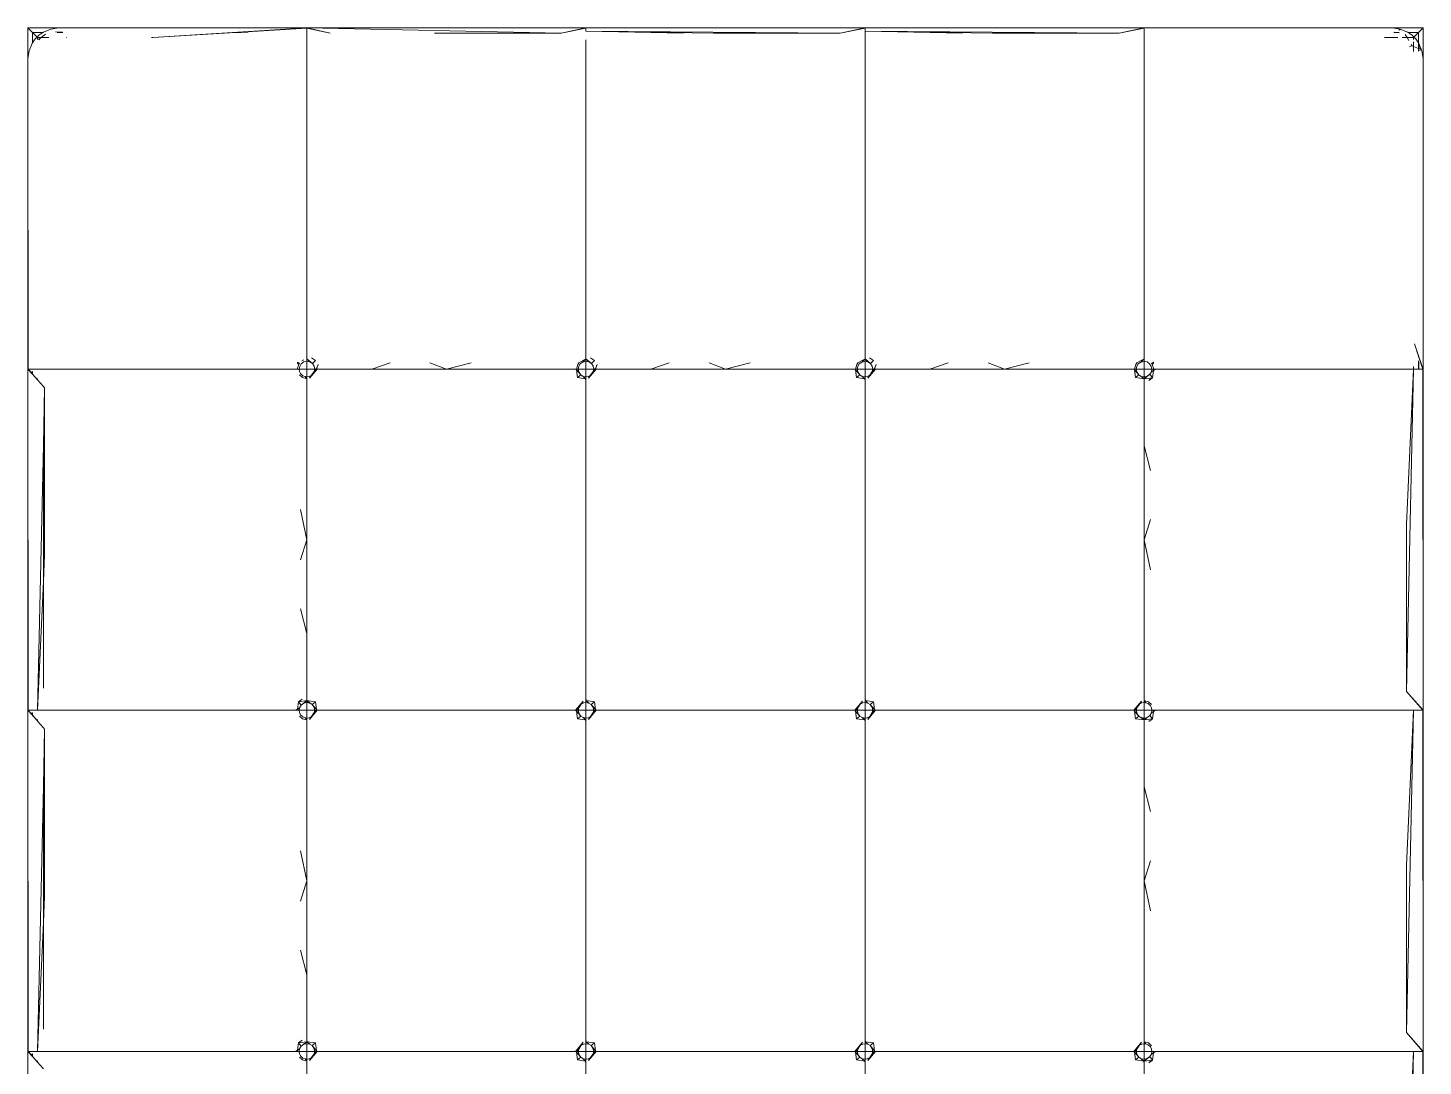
# Model space of a CAD drawing. Header units: metres. Extents: x 44.7 to 67.2, y 8.3 to 25.4.
# Drawn here: x 60.331 to 61.006, y 19.905 to 20.407 of the extents above; entities that cross this region are included whole.
import ezdxf

# ---------------------------------------------------------------- set-up
doc = ezdxf.new("R2010")
doc.units = ezdxf.units.M
doc.layers.add('0A_MOBILIARIO', color=6, linetype='Continuous', lineweight=5)

msp = doc.modelspace()

# ---------------------------------------------------------------- linework, layer by layer
at = {"layer": '0A_MOBILIARIO'}
for p, q in [((60.33118, 20.40743), (60.34618, 20.40743)), ((60.33118, 20.39243), (60.33118, 20.40743)), ((60.33338, 20.40523), (60.33118, 20.40743)), ((60.33854, 20.40533), (60.33839, 20.40523)), ((60.33854, 20.40533), (60.3386, 20.40536)), ((60.33868, 20.40542), (60.3386, 20.40536)), ((60.33878, 20.40544), (60.33868, 20.40542)), ((60.34222, 20.4069), (60.33878, 20.40544)), ((60.34618, 20.40743), (60.34222, 20.4069)), ((60.34618, 20.40542), (60.3446, 20.40561)), ((60.34618, 20.40743), (60.46618, 20.40743)), ((60.34618, 20.40542), (60.34785, 20.40542)), ((60.3917, 20.4028), (60.46618, 20.40743)), ((60.43475, 20.40542), (60.43167, 20.40523)), ((60.46618, 20.40733), (60.43475, 20.40542)), ((60.43475, 20.40542), (60.43771, 20.40542)), ((60.60118, 20.40743), (60.46618, 20.40743)), ((60.47749, 20.40482), (60.46618, 20.40743)), ((60.58917, 20.40482), (60.46618, 20.40743)), ((60.46618, 20.40733), (60.47749, 20.40482)), ((60.46618, 20.40733), (60.46618, 20.24746)), ((60.58917, 20.40482), (60.60118, 20.40743)), ((60.58917, 20.40482), (60.60118, 20.40733)), ((60.60118, 20.40733), (60.60118, 20.40743)), ((60.73618, 20.40743), (60.60118, 20.40743)), ((60.60118, 20.40733), (60.73618, 20.40743)), ((60.60118, 20.40591), (60.60118, 20.40704)), ((60.60118, 20.40591), (60.66286, 20.40483)), ((60.72417, 20.40482), (60.60118, 20.40591)), ((60.64835, 20.40482), (60.60118, 20.40591)), ((60.73618, 20.40743), (60.72417, 20.40482)), ((60.73618, 20.40733), (60.72417, 20.40482)), ((60.87118, 20.40743), (60.73618, 20.40743)), ((60.73618, 20.40733), (60.73618, 20.40743)), ((60.87118, 20.40743), (60.73618, 20.40733)), ((60.73618, 20.40591), (60.73618, 20.40704)), ((60.73618, 20.40591), (60.79786, 20.40483)), ((60.73618, 20.40591), (60.85918, 20.40482)), ((60.78335, 20.40482), (60.73618, 20.40591)), ((60.73618, 20.40591), (60.73618, 20.24746)), ((60.85918, 20.40482), (60.87118, 20.40743)), ((60.85918, 20.40482), (60.87118, 20.40733)), ((60.87118, 20.40733), (60.87118, 20.40743)), ((60.87118, 20.40733), (60.97485, 20.40743)), ((60.97485, 20.40743), (60.87118, 20.40743)), ((60.87118, 20.24746), (60.87118, 20.40704)), ((60.97485, 20.40743), (60.99118, 20.40743)), ((60.99118, 20.40743), (60.99216, 20.40737)), ((60.99118, 20.40743), (61.00618, 20.40743)), ((60.99213, 20.4073), (60.99118, 20.40743)), ((60.99216, 20.40737), (60.99213, 20.4073)), ((60.99257, 20.40724), (60.99213, 20.4073)), ((60.99257, 20.40724), (60.99216, 20.40737)), ((60.99273, 20.40523), (60.99219, 20.4053)), ((60.99515, 20.4069), (60.99257, 20.40724)), ((60.995, 20.40641), (60.99449, 20.40654)), ((60.99503, 20.40651), (60.99464, 20.40663)), ((60.99515, 20.4069), (60.99866, 20.40541)), ((60.99868, 20.40542), (60.99866, 20.40541)), ((60.99868, 20.40542), (60.99877, 20.40536)), ((60.99883, 20.40533), (60.99877, 20.40536)), ((60.99897, 20.40523), (60.99883, 20.40533)), ((61.00399, 20.40523), (61.00618, 20.40743)), ((61.00618, 20.40743), (61.00618, 20.39243)), ((60.33172, 20.3964), (60.33318, 20.39984)), ((60.33319, 20.39993), (60.33318, 20.39984)), ((60.33325, 20.40002), (60.33319, 20.39993)), ((60.33328, 20.40008), (60.33325, 20.40002)), ((60.33338, 20.40022), (60.33328, 20.40008)), ((60.33338, 20.40022), (60.33338, 20.40523)), ((60.33562, 20.403), (60.33338, 20.40523)), ((60.33338, 20.40523), (60.33839, 20.40523)), ((60.33473, 20.40211), (60.33338, 20.40022)), ((60.33562, 20.403), (60.33473, 20.40211)), ((60.3365, 20.40388), (60.33562, 20.403)), ((60.33581, 20.4028), (60.33562, 20.403)), ((60.33581, 20.4028), (60.33581, 20.40189)), ((60.33756, 20.4028), (60.33581, 20.4028)), ((60.33655, 20.40206), (60.33635, 20.40179)), ((60.33839, 20.40523), (60.3365, 20.40388)), ((60.33655, 20.40206), (60.33756, 20.4028)), ((60.33655, 20.40206), (60.33695, 20.40166)), ((60.33756, 20.4028), (60.33965, 20.40433)), ((60.34134, 20.4028), (60.33756, 20.4028)), ((60.33839, 20.40523), (60.33865, 20.40523)), ((60.3453, 20.40523), (60.34801, 20.40523)), ((60.35003, 20.4028), (60.34981, 20.4028)), ((60.39105, 20.40276), (60.39166, 20.4028)), ((60.3917, 20.4028), (60.39166, 20.4028)), ((60.43167, 20.40523), (60.3917, 20.4028)), ((60.43167, 20.40523), (60.43442, 20.40523)), ((60.58917, 20.40482), (60.52785, 20.40483)), ((60.60118, 20.40159), (60.60118, 20.24746)), ((60.72417, 20.40482), (60.66286, 20.40483)), ((60.85918, 20.40482), (60.79786, 20.40483)), ((60.99392, 20.4028), (60.98756, 20.4028)), ((60.99207, 20.40523), (60.99273, 20.40523)), ((60.99458, 20.40501), (60.99273, 20.40523)), ((60.99273, 20.40523), (60.99465, 20.40523)), ((60.99841, 20.4028), (60.99603, 20.4028)), ((60.99841, 20.4028), (60.99758, 20.40421)), ((60.99922, 20.40142), (60.99841, 20.4028)), ((61.00155, 20.4028), (60.99841, 20.4028)), ((60.99872, 20.40523), (60.99897, 20.40523)), ((61.00087, 20.40388), (60.99897, 20.40523)), ((60.99897, 20.40523), (61.00399, 20.40523)), ((61.00082, 20.39871), (60.99967, 20.3984)), ((61.00082, 20.39871), (61.00044, 20.39936)), ((61.00082, 20.39871), (61.00155, 20.39844)), ((61.00175, 20.403), (61.00087, 20.40388)), ((61.00175, 20.403), (61.00155, 20.4028)), ((61.00155, 20.40189), (61.00155, 20.4028)), ((61.00155, 20.39844), (61.00155, 20.40076)), ((61.00399, 20.40523), (61.00175, 20.403)), ((61.00264, 20.40211), (61.00175, 20.403)), ((61.00399, 20.40022), (61.00264, 20.40211)), ((61.00399, 20.40523), (61.00399, 20.40022)), ((61.00409, 20.40008), (61.00399, 20.40022)), ((61.00399, 20.40022), (61.00399, 20.39755)), ((61.00409, 20.40008), (61.00411, 20.40002)), ((61.00411, 20.40002), (61.00417, 20.39993)), ((61.00417, 20.39993), (61.0042, 20.39983)), ((61.0042, 20.39983), (61.00565, 20.3964)), ((61.0047, 20.39729), (61.0042, 20.39983)), ((60.33172, 20.3964), (60.33118, 20.39243)), ((60.33118, 20.38853), (60.33118, 20.39243)), ((61.00155, 20.396), (61.00155, 20.39844)), ((61.00155, 20.39844), (61.00399, 20.39755)), ((61.00399, 20.39755), (61.00399, 20.39623)), ((61.00399, 20.39755), (61.0047, 20.39729)), ((61.00459, 20.39629), (61.0047, 20.39729)), ((61.00618, 20.39243), (61.00565, 20.3964)), ((61.00618, 20.24243), (61.00618, 20.39243)), ((60.33118, 20.37718), (60.33118, 20.38853)), ((60.33118, 20.38853), (60.33122, 20.38853)), ((60.33118, 20.37718), (60.33131, 20.37718)), ((60.33126, 20.24243), (60.33118, 20.37718)), ((60.33118, 20.37718), (60.33118, 20.24243)), ((61.00399, 20.24874), (61.00203, 20.25458)), ((61.00399, 20.24885), (61.00203, 20.25458)), ((60.4614, 20.24243), (60.46225, 20.24465)), ((60.46158, 20.24527), (60.46167, 20.2455)), ((60.46225, 20.24465), (60.46158, 20.24527)), ((60.46158, 20.24527), (60.46257, 20.24527)), ((60.46167, 20.2455), (60.46167, 20.24574)), ((60.46167, 20.24574), (60.46257, 20.24527)), ((60.46167, 20.2455), (60.46257, 20.24527)), ((60.46225, 20.24465), (60.46257, 20.24527)), ((60.46267, 20.24375), (60.46243, 20.24243)), ((60.46347, 20.24502), (60.46267, 20.24375)), ((60.46471, 20.24588), (60.46347, 20.24502)), ((60.46476, 20.24686), (60.46378, 20.24641)), ((60.46618, 20.24618), (60.46471, 20.24588)), ((60.46618, 20.24746), (60.46761, 20.24589)), ((60.46618, 20.24746), (60.46883, 20.24508)), ((60.46618, 20.24618), (60.46618, 20.24746)), ((60.46618, 20.24618), (60.46618, 20.24243)), ((60.46618, 20.24618), (60.46761, 20.24589)), ((60.46761, 20.24589), (60.46883, 20.24508)), ((60.47031, 20.24659), (60.46842, 20.24788)), ((60.46883, 20.24508), (60.47031, 20.24659)), ((60.46883, 20.24508), (60.46964, 20.24387)), ((60.46964, 20.24387), (60.46993, 20.24243)), ((60.47159, 20.24468), (60.47078, 20.24279)), ((60.47159, 20.24468), (60.4708, 20.24243)), ((60.49761, 20.24243), (60.50637, 20.24539)), ((60.52571, 20.24543), (60.53368, 20.24243)), ((60.54557, 20.24542), (60.53368, 20.24243)), ((60.59656, 20.24243), (60.59717, 20.24463)), ((60.59717, 20.24463), (60.59775, 20.24546)), ((60.59743, 20.24243), (60.59768, 20.24377)), ((60.59768, 20.24377), (60.59839, 20.24493)), ((60.59775, 20.24546), (60.60118, 20.24746)), ((60.59839, 20.24493), (60.59957, 20.24582)), ((60.59957, 20.24582), (60.60118, 20.24746)), ((60.59957, 20.24582), (60.60118, 20.24618)), ((60.60262, 20.24589), (60.60118, 20.24746)), ((60.60383, 20.24508), (60.60118, 20.24746)), ((60.60118, 20.24618), (60.60118, 20.24746)), ((60.60118, 20.24243), (60.60118, 20.24618)), ((60.60262, 20.24589), (60.60118, 20.24618)), ((60.60383, 20.24508), (60.60262, 20.24589)), ((60.60342, 20.24788), (60.60531, 20.24659)), ((60.60531, 20.24659), (60.60383, 20.24508)), ((60.60464, 20.24387), (60.60383, 20.24508)), ((60.60493, 20.24243), (60.60464, 20.24387)), ((60.60578, 20.24279), (60.60659, 20.24468)), ((60.60659, 20.24468), (60.6058, 20.24243)), ((60.63261, 20.24243), (60.64137, 20.24539)), ((60.66071, 20.24543), (60.66868, 20.24243)), ((60.68057, 20.24542), (60.66868, 20.24243)), ((60.73156, 20.24243), (60.73217, 20.24463)), ((60.73275, 20.24546), (60.73217, 20.24463)), ((60.73268, 20.24377), (60.73243, 20.24243)), ((60.73339, 20.24493), (60.73268, 20.24377)), ((60.73275, 20.24546), (60.73618, 20.24746)), ((60.73457, 20.24582), (60.73339, 20.24493)), ((60.73618, 20.24746), (60.73457, 20.24582)), ((60.73618, 20.24618), (60.73457, 20.24582)), ((60.73618, 20.24746), (60.73762, 20.24589)), ((60.73884, 20.24508), (60.73618, 20.24746)), ((60.73618, 20.24618), (60.73618, 20.24746)), ((60.73618, 20.24243), (60.73618, 20.24618)), ((60.73618, 20.24618), (60.73762, 20.24589)), ((60.73884, 20.24508), (60.73762, 20.24589)), ((60.73843, 20.24788), (60.74032, 20.24659)), ((60.74032, 20.24659), (60.73884, 20.24508)), ((60.73965, 20.24387), (60.73884, 20.24508)), ((60.73993, 20.24243), (60.73965, 20.24387)), ((60.74078, 20.24279), (60.7416, 20.24468)), ((60.7416, 20.24468), (60.7408, 20.24243)), ((60.76761, 20.24243), (60.77637, 20.24539)), ((60.79572, 20.24543), (60.80368, 20.24243)), ((60.81557, 20.24542), (60.80368, 20.24243)), ((60.86657, 20.24243), (60.86718, 20.24463)), ((60.86775, 20.24546), (60.86718, 20.24463)), ((60.86768, 20.24377), (60.86743, 20.24243)), ((60.86768, 20.24377), (60.86839, 20.24493)), ((60.86775, 20.24546), (60.87118, 20.24746)), ((60.86957, 20.24582), (60.86839, 20.24493)), ((60.87118, 20.24746), (60.86957, 20.24582)), ((60.87118, 20.24618), (60.86957, 20.24582)), ((60.87118, 20.24618), (60.87118, 20.24746)), ((60.87118, 20.24243), (60.87118, 20.24618)), ((60.87118, 20.24618), (60.87266, 20.24588)), ((60.87266, 20.24588), (60.87389, 20.24502)), ((60.87389, 20.24502), (60.87469, 20.24375)), ((60.87469, 20.24375), (60.87493, 20.24243)), ((60.8748, 20.24527), (60.8757, 20.24574)), ((60.8757, 20.2455), (60.8748, 20.24527)), ((60.8748, 20.24527), (60.87512, 20.24465)), ((60.87512, 20.24465), (60.8757, 20.2455)), ((60.87512, 20.24465), (60.87578, 20.24527)), ((60.87512, 20.24465), (60.87597, 20.24243)), ((60.8757, 20.2455), (60.8757, 20.24574)), ((60.87578, 20.24527), (60.8757, 20.2455)), ((61.00155, 20.24243), (61.00155, 20.24366)), ((61.00399, 20.24885), (61.00399, 20.24874)), ((61.00417, 20.24831), (61.00399, 20.24885)), ((61.00399, 20.24874), (61.00399, 20.24839)), ((61.00417, 20.24818), (61.00399, 20.24874)), ((61.00399, 20.24647), (61.00399, 20.24243)), ((61.00618, 20.24243), (61.00417, 20.24831)), ((61.00417, 20.24831), (61.00417, 20.24818)), ((61.00417, 20.24818), (61.00417, 20.2478)), ((61.00611, 20.24243), (61.00417, 20.24818)), ((61.00417, 20.2457), (61.00417, 20.24243)), ((60.33118, 20.07742), (60.33118, 20.24243)), ((60.33126, 20.07742), (60.33118, 20.24243)), ((60.33319, 20.24017), (60.33118, 20.24243)), ((60.33118, 20.24243), (60.33126, 20.24243)), ((60.33126, 20.24243), (60.33319, 20.24024)), ((60.33126, 20.24243), (60.4603, 20.24243)), ((60.33319, 20.24138), (60.33319, 20.24024)), ((60.33319, 20.24024), (60.33319, 20.24017)), ((60.33319, 20.24024), (60.33338, 20.24003)), ((60.33338, 20.23996), (60.33319, 20.24017)), ((60.33338, 20.24003), (60.33338, 20.24114)), ((60.33338, 20.23996), (60.33338, 20.24003)), ((60.33338, 20.24003), (60.33581, 20.23727)), ((60.33581, 20.23727), (60.33338, 20.23996)), ((60.33581, 20.23792), (60.33581, 20.23727)), ((60.33581, 20.23727), (60.33581, 20.23723)), ((60.33581, 20.23723), (60.33868, 20.234)), ((60.4603, 20.24243), (60.46118, 20.24242)), ((60.46118, 20.24242), (60.4614, 20.24243)), ((60.4614, 20.24243), (60.4619, 20.24242)), ((60.4619, 20.24242), (60.46243, 20.24243)), ((60.46618, 20.24243), (60.46243, 20.24243)), ((60.46243, 20.24243), (60.46261, 20.24129)), ((60.46255, 20.23964), (60.46406, 20.23834)), ((60.46261, 20.24129), (60.46314, 20.24024)), ((60.46314, 20.24024), (60.46426, 20.23921)), ((60.46616, 20.23777), (60.46406, 20.23834)), ((60.46426, 20.23921), (60.46533, 20.23877)), ((60.46533, 20.23877), (60.46618, 20.23867)), ((60.46616, 20.23777), (60.46533, 20.23877)), ((60.46533, 20.23877), (60.46618, 20.23811)), ((60.46616, 20.23777), (60.46618, 20.23811)), ((60.46618, 20.2374), (60.46616, 20.23777)), ((60.46618, 20.2374), (60.46616, 20.23777)), ((60.46618, 20.23867), (60.46618, 20.24243)), ((60.46618, 20.24243), (60.46993, 20.24243)), ((60.46723, 20.23883), (60.46618, 20.23867)), ((60.46618, 20.23867), (60.46618, 20.23811)), ((60.46618, 20.23811), (60.46618, 20.2374)), ((60.46618, 20.2374), (60.46618, 20.15993)), ((60.46845, 20.23944), (60.46723, 20.23883)), ((60.47118, 20.24243), (60.46748, 20.23802)), ((60.46748, 20.23802), (60.46962, 20.24093)), ((60.46845, 20.23944), (60.46748, 20.23802)), ((60.4697, 20.2413), (60.46845, 20.23944)), ((60.46962, 20.24093), (60.46845, 20.23944)), ((60.47046, 20.24243), (60.46962, 20.24093)), ((60.4697, 20.2413), (60.46962, 20.24093)), ((60.46993, 20.24243), (60.4697, 20.2413)), ((60.47046, 20.24243), (60.4697, 20.2413)), ((60.47078, 20.24279), (60.46993, 20.24243)), ((60.47046, 20.24243), (60.46993, 20.24243)), ((60.47046, 20.24243), (60.4708, 20.24243)), ((60.4708, 20.24243), (60.47078, 20.24279)), ((60.4708, 20.24243), (60.47118, 20.24243)), ((60.47118, 20.24243), (60.49761, 20.24243)), ((60.53368, 20.24243), (60.49761, 20.24243)), ((60.59618, 20.24243), (60.53368, 20.24243)), ((60.59659, 20.24207), (60.59618, 20.24243)), ((60.59618, 20.24243), (60.59656, 20.24243)), ((60.59656, 20.24243), (60.59691, 20.24243)), ((60.59691, 20.24243), (60.59659, 20.24207)), ((60.59659, 20.24207), (60.59781, 20.24078)), ((60.59871, 20.23961), (60.59659, 20.24207)), ((60.59712, 20.23833), (60.59659, 20.24207)), ((60.59743, 20.24243), (60.59691, 20.24243)), ((60.59712, 20.23833), (60.59871, 20.23961)), ((60.60103, 20.23778), (60.59712, 20.23833)), ((60.59781, 20.24078), (60.59743, 20.24243)), ((60.59743, 20.24243), (60.60118, 20.24243)), ((60.59871, 20.23961), (60.59781, 20.24078)), ((60.59871, 20.23961), (60.59986, 20.23892)), ((60.59986, 20.23892), (60.60118, 20.23868)), ((60.59986, 20.23892), (60.60103, 20.23778)), ((60.60118, 20.23812), (60.60103, 20.23778)), ((60.60118, 20.23658), (60.60103, 20.23778)), ((60.60118, 20.2374), (60.60103, 20.23778)), ((60.60118, 20.24243), (60.60118, 20.23868)), ((60.60118, 20.24243), (60.60493, 20.24243)), ((60.60118, 20.23868), (60.60223, 20.23883)), ((60.60118, 20.23868), (60.60118, 20.23812)), ((60.60118, 20.23658), (60.60118, 20.23812)), ((60.60118, 20.23658), (60.60118, 20.08328)), ((60.60223, 20.23883), (60.60344, 20.23944)), ((60.60618, 20.24243), (60.60248, 20.23802)), ((60.60248, 20.23802), (60.60344, 20.23944)), ((60.60344, 20.23944), (60.6047, 20.2413)), ((60.6047, 20.2413), (60.60493, 20.24243)), ((60.6047, 20.2413), (60.60546, 20.24243)), ((60.60578, 20.24279), (60.60493, 20.24243)), ((60.60493, 20.24243), (60.60546, 20.24243)), ((60.6058, 20.24243), (60.60546, 20.24243)), ((60.6058, 20.24243), (60.60578, 20.24279)), ((60.60618, 20.24243), (60.6058, 20.24243)), ((60.60618, 20.24243), (60.63261, 20.24243)), ((60.63261, 20.24243), (60.66868, 20.24243)), ((60.73118, 20.24243), (60.66868, 20.24243)), ((60.73159, 20.24207), (60.73118, 20.24243)), ((60.73156, 20.24243), (60.73118, 20.24243)), ((60.73191, 20.24243), (60.73156, 20.24243)), ((60.73191, 20.24243), (60.73159, 20.24207)), ((60.73159, 20.24207), (60.73282, 20.24078)), ((60.73159, 20.24207), (60.73371, 20.23961)), ((60.73212, 20.23833), (60.73159, 20.24207)), ((60.73191, 20.24243), (60.73243, 20.24243)), ((60.73212, 20.23833), (60.73371, 20.23961)), ((60.73603, 20.23778), (60.73212, 20.23833)), ((60.73243, 20.24243), (60.73618, 20.24243)), ((60.73243, 20.24243), (60.73282, 20.24078)), ((60.73282, 20.24078), (60.73371, 20.23961)), ((60.73371, 20.23961), (60.73486, 20.23892)), ((60.73486, 20.23892), (60.73618, 20.23868)), ((60.73486, 20.23892), (60.73603, 20.23778)), ((60.73618, 20.23812), (60.73603, 20.23778)), ((60.73618, 20.23658), (60.73603, 20.23778)), ((60.73618, 20.2374), (60.73603, 20.23778)), ((60.73993, 20.24243), (60.73618, 20.24243)), ((60.73618, 20.23868), (60.73618, 20.24243)), ((60.73618, 20.23868), (60.73723, 20.23883)), ((60.73618, 20.23812), (60.73618, 20.23868)), ((60.73618, 20.23812), (60.73618, 20.23658)), ((60.73618, 20.08328), (60.73618, 20.23658)), ((60.73723, 20.23883), (60.73845, 20.23944)), ((60.74118, 20.24243), (60.73748, 20.23802)), ((60.73962, 20.24093), (60.73748, 20.23802)), ((60.73748, 20.23802), (60.73845, 20.23944)), ((60.73845, 20.23944), (60.7397, 20.2413)), ((60.73845, 20.23944), (60.73962, 20.24093)), ((60.73962, 20.24093), (60.74046, 20.24243)), ((60.73962, 20.24093), (60.7397, 20.2413)), ((60.7397, 20.2413), (60.73993, 20.24243)), ((60.7397, 20.2413), (60.74046, 20.24243)), ((60.74078, 20.24279), (60.73993, 20.24243)), ((60.73993, 20.24243), (60.74046, 20.24243)), ((60.7408, 20.24243), (60.74046, 20.24243)), ((60.7408, 20.24243), (60.74078, 20.24279)), ((60.74118, 20.24243), (60.7408, 20.24243)), ((60.76761, 20.24243), (60.74118, 20.24243)), ((60.76761, 20.24243), (60.80368, 20.24243)), ((60.86618, 20.24243), (60.80368, 20.24243)), ((60.86659, 20.24207), (60.86618, 20.24243)), ((60.86657, 20.24243), (60.86618, 20.24243)), ((60.86691, 20.24243), (60.86657, 20.24243)), ((60.86691, 20.24243), (60.86659, 20.24207)), ((60.86659, 20.24207), (60.86781, 20.24078)), ((60.86659, 20.24207), (60.86871, 20.23961)), ((60.86712, 20.23833), (60.86659, 20.24207)), ((60.86691, 20.24243), (60.86743, 20.24243)), ((60.86712, 20.23833), (60.86871, 20.23961)), ((60.87118, 20.23778), (60.86712, 20.23833)), ((60.87118, 20.24243), (60.86743, 20.24243)), ((60.86743, 20.24243), (60.86781, 20.24078)), ((60.86781, 20.24078), (60.86871, 20.23961)), ((60.86871, 20.23961), (60.86986, 20.23892)), ((60.86871, 20.23961), (60.87118, 20.23778)), ((60.86986, 20.23892), (60.87118, 20.23868)), ((60.86986, 20.23892), (60.87118, 20.23812)), ((60.86986, 20.23892), (60.87118, 20.23778)), ((60.87493, 20.24243), (60.87118, 20.24243)), ((60.87118, 20.24243), (60.87118, 20.23868)), ((60.87118, 20.23778), (60.87398, 20.23993)), ((60.87118, 20.23868), (60.87264, 20.23897)), ((60.87118, 20.23778), (60.87264, 20.23897)), ((60.87118, 20.23868), (60.87118, 20.23812)), ((60.87533, 20.23827), (60.87118, 20.23778)), ((60.87118, 20.23778), (60.87118, 20.23812)), ((60.87118, 20.23812), (60.87118, 20.2374)), ((60.87118, 20.23812), (60.87118, 20.23778)), ((60.87118, 20.20537), (60.87118, 20.23778)), ((60.87118, 20.2374), (60.87118, 20.23778)), ((60.87118, 20.2374), (60.87118, 20.23658)), ((60.87264, 20.23897), (60.87398, 20.23993)), ((60.87533, 20.23827), (60.87342, 20.23699)), ((60.87404, 20.23735), (60.87342, 20.23699)), ((60.87398, 20.23993), (60.87471, 20.24116)), ((60.87533, 20.23827), (60.87398, 20.23993)), ((60.87533, 20.23827), (60.87404, 20.23735)), ((60.87471, 20.24116), (60.87493, 20.24243)), ((60.87471, 20.24116), (60.87576, 20.24182)), ((60.87493, 20.24243), (60.87547, 20.24243)), ((60.87576, 20.24182), (60.87533, 20.23827)), ((60.87547, 20.24243), (60.87597, 20.24243)), ((60.87547, 20.24243), (60.87576, 20.24182)), ((60.87705, 20.24243), (60.87576, 20.24182)), ((60.87619, 20.24243), (60.87576, 20.24182)), ((60.87597, 20.24243), (60.87705, 20.24243)), ((60.87705, 20.24243), (61.0015, 20.24243)), ((60.99808, 20.08653), (61.0015, 20.24243)), ((60.9981, 20.16729), (61.0015, 20.24243)), ((61.00155, 20.24243), (61.0015, 20.24243)), ((61.00399, 20.24243), (61.00155, 20.24243)), ((61.00417, 20.24243), (61.00399, 20.24243)), ((61.00417, 20.24243), (61.00611, 20.24243)), ((61.00611, 20.24243), (61.00618, 20.07743)), ((61.00618, 20.24243), (61.00611, 20.24243)), ((61.00618, 20.07743), (61.00618, 20.24243)), ((60.33868, 20.234), (60.33868, 20.23412)), ((60.33868, 20.234), (60.33929, 20.23332)), ((60.33929, 20.23332), (60.33868, 20.20569)), ((60.33929, 20.23332), (60.33926, 20.15256)), ((60.33868, 20.20569), (60.33587, 20.07742)), ((60.33868, 20.13972), (60.33868, 20.20569)), ((60.87118, 20.20537), (60.87422, 20.19341)), ((60.87118, 20.20537), (60.87118, 20.15993)), ((60.46312, 20.17448), (60.46618, 20.15993)), ((60.87427, 20.16969), (60.87118, 20.15993)), ((60.99808, 20.08653), (60.9981, 20.16729)), ((60.4631, 20.15016), (60.46618, 20.15993)), ((60.46618, 20.15993), (60.46618, 20.11449)), ((60.87425, 20.14537), (60.87118, 20.15993)), ((60.87118, 20.15993), (60.87118, 20.08246)), ((60.33926, 20.15256), (60.33868, 20.13972)), ((60.33868, 20.13972), (60.33587, 20.07742)), ((60.33868, 20.08813), (60.33868, 20.13972)), ((60.46314, 20.12645), (60.46618, 20.11449)), ((60.46618, 20.11449), (60.46618, 20.08208)), ((60.46161, 20.07804), (60.46204, 20.08158)), ((60.46204, 20.08158), (60.46394, 20.08287)), ((60.46204, 20.08158), (60.46333, 20.0825)), ((60.46204, 20.08158), (60.46618, 20.08208)), ((60.46204, 20.08158), (60.46339, 20.07992)), ((60.46333, 20.0825), (60.46394, 20.08287)), ((60.46618, 20.08208), (60.46339, 20.07992)), ((60.46618, 20.08208), (60.46473, 20.08088)), ((60.46618, 20.08328), (60.46618, 20.08246)), ((60.46618, 20.08246), (60.46618, 20.08174)), ((60.46618, 20.08208), (60.46618, 20.08246)), ((60.47025, 20.08153), (60.46618, 20.08208)), ((60.46618, 20.08208), (60.46751, 20.08094)), ((60.46618, 20.08208), (60.46866, 20.08025)), ((60.46618, 20.08208), (60.46618, 20.08174)), ((60.46618, 20.08208), (60.46618, 20.08174)), ((60.46618, 20.08174), (60.46618, 20.08117)), ((60.46618, 20.08174), (60.46751, 20.08094)), ((60.46866, 20.08025), (60.47025, 20.08153)), ((60.47077, 20.07779), (60.47025, 20.08153)), ((60.59988, 20.08184), (60.59618, 20.07743)), ((60.59988, 20.08184), (60.59775, 20.07893)), ((60.59988, 20.08184), (60.59891, 20.08042)), ((60.60118, 20.08328), (60.60134, 20.08208)), ((60.60118, 20.08174), (60.60118, 20.08328)), ((60.60118, 20.08246), (60.60134, 20.08208)), ((60.60118, 20.08174), (60.60134, 20.08208)), ((60.60118, 20.08174), (60.60118, 20.08118)), ((60.60134, 20.08208), (60.60525, 20.08153)), ((60.60251, 20.08094), (60.60134, 20.08208)), ((60.60525, 20.08153), (60.60366, 20.08025)), ((60.60525, 20.08153), (60.60578, 20.07779)), ((60.73118, 20.07743), (60.73489, 20.08184)), ((60.73275, 20.07893), (60.73489, 20.08184)), ((60.73489, 20.08184), (60.73391, 20.08042)), ((60.73618, 20.08328), (60.73634, 20.08208)), ((60.73618, 20.08328), (60.73618, 20.08174)), ((60.73618, 20.08246), (60.73634, 20.08208)), ((60.73618, 20.08174), (60.73634, 20.08208)), ((60.73618, 20.08118), (60.73618, 20.08174)), ((60.73634, 20.08208), (60.74025, 20.08153)), ((60.73751, 20.08094), (60.73634, 20.08208)), ((60.74025, 20.08153), (60.73866, 20.08025)), ((60.74025, 20.08153), (60.74077, 20.07779)), ((60.86618, 20.07743), (60.86988, 20.08184)), ((60.86988, 20.08184), (60.86893, 20.08042)), ((60.87118, 20.08174), (60.87118, 20.08246)), ((60.87118, 20.08246), (60.87121, 20.08209)), ((60.87118, 20.08246), (60.87121, 20.08209)), ((60.87121, 20.08209), (60.87118, 20.08174)), ((60.87118, 20.08118), (60.87118, 20.08174)), ((60.87204, 20.08108), (60.87118, 20.08174)), ((60.87121, 20.08209), (60.8733, 20.08152)), ((60.87121, 20.08209), (60.87204, 20.08108)), ((60.87482, 20.08022), (60.8733, 20.08152)), ((60.99808, 20.08653), (61.00618, 20.07743)), ((61.00611, 20.07743), (60.99808, 20.08653)), ((60.33118, 20.07742), (60.33126, 20.07742)), ((60.33118, 20.07742), (60.33118, 19.91243)), ((60.33126, 19.91243), (60.33118, 20.07742)), ((60.33319, 20.07517), (60.33118, 20.07742)), ((60.33126, 20.07742), (60.33319, 20.07523)), ((60.33126, 20.07742), (60.33587, 20.07742)), ((60.33319, 20.07523), (60.33319, 20.07638)), ((60.33319, 20.07517), (60.33319, 20.07523)), ((60.33319, 20.07523), (60.33338, 20.07502)), ((60.33338, 20.07496), (60.33319, 20.07517)), ((60.33338, 20.07502), (60.33338, 20.07613)), ((60.33338, 20.07496), (60.33338, 20.07502)), ((60.33338, 20.07502), (60.33581, 20.07226)), ((60.33581, 20.07226), (60.33338, 20.07496)), ((60.46032, 20.07742), (60.33587, 20.07742)), ((60.46032, 20.07742), (60.46161, 20.07804)), ((60.4619, 20.07742), (60.46032, 20.07742)), ((60.46118, 20.07742), (60.46161, 20.07804)), ((60.46265, 20.07869), (60.46161, 20.07804)), ((60.4619, 20.07742), (60.46161, 20.07804)), ((60.46243, 20.07742), (60.4619, 20.07742)), ((60.46265, 20.07869), (60.46243, 20.07742)), ((60.46243, 20.07742), (60.46618, 20.07742)), ((60.46243, 20.07742), (60.46261, 20.07629)), ((60.46255, 20.07464), (60.46406, 20.07334)), ((60.46261, 20.07629), (60.46314, 20.07524)), ((60.46339, 20.07992), (60.46265, 20.07869)), ((60.46314, 20.07524), (60.46426, 20.07421)), ((60.46473, 20.08088), (60.46339, 20.07992)), ((60.46618, 20.08117), (60.46473, 20.08088)), ((60.46618, 20.08117), (60.46751, 20.08094)), ((60.46618, 20.07742), (60.46618, 20.08117)), ((60.46993, 20.07743), (60.46618, 20.07742)), ((60.46618, 20.07368), (60.46618, 20.07742)), ((60.47118, 20.07743), (60.46748, 20.07302)), ((60.46962, 20.07593), (60.46748, 20.07302)), ((60.46751, 20.08094), (60.46866, 20.08025)), ((60.46845, 20.07444), (60.4697, 20.0763)), ((60.46845, 20.07444), (60.46962, 20.07593)), ((60.46866, 20.08025), (60.46955, 20.07908)), ((60.46866, 20.08025), (60.47077, 20.07779)), ((60.46955, 20.07908), (60.46993, 20.07743)), ((60.46955, 20.07908), (60.47077, 20.07779)), ((60.46962, 20.07593), (60.47046, 20.07743)), ((60.46962, 20.07593), (60.4697, 20.0763)), ((60.4697, 20.0763), (60.46993, 20.07743)), ((60.4697, 20.0763), (60.47046, 20.07743)), ((60.46993, 20.07743), (60.47046, 20.07743)), ((60.47077, 20.07779), (60.47046, 20.07743)), ((60.47046, 20.07743), (60.47118, 20.07743)), ((60.47118, 20.07743), (60.47077, 20.07779)), ((60.59618, 20.07743), (60.47118, 20.07743)), ((60.59618, 20.07743), (60.59691, 20.07743)), ((60.59659, 20.07707), (60.59618, 20.07743)), ((60.59691, 20.07743), (60.59659, 20.07707)), ((60.59659, 20.07707), (60.59781, 20.07578)), ((60.59659, 20.07707), (60.59871, 20.07461)), ((60.59712, 20.07333), (60.59659, 20.07707)), ((60.59691, 20.07743), (60.59775, 20.07893)), ((60.59691, 20.07743), (60.59767, 20.07856)), ((60.59691, 20.07743), (60.59743, 20.07743)), ((60.59712, 20.07333), (60.59871, 20.07461)), ((60.59743, 20.07743), (60.59767, 20.07856)), ((60.60118, 20.07743), (60.59743, 20.07743)), ((60.59743, 20.07743), (60.59781, 20.07578)), ((60.59767, 20.07856), (60.59891, 20.08042)), ((60.59767, 20.07856), (60.59775, 20.07893)), ((60.59775, 20.07893), (60.59891, 20.08042)), ((60.59781, 20.07578), (60.59871, 20.07461)), ((60.59871, 20.07461), (60.59986, 20.07392)), ((60.60014, 20.08103), (60.59891, 20.08042)), ((60.60118, 20.08118), (60.60014, 20.08103)), ((60.60118, 20.08118), (60.60118, 20.07743)), ((60.60251, 20.08094), (60.60118, 20.08118)), ((60.60118, 20.07743), (60.60118, 20.07368)), ((60.60493, 20.07743), (60.60118, 20.07743)), ((60.60618, 20.07743), (60.60248, 20.07302)), ((60.60366, 20.08025), (60.60251, 20.08094)), ((60.60344, 20.07444), (60.6047, 20.0763)), ((60.60455, 20.07908), (60.60366, 20.08025)), ((60.60578, 20.07779), (60.60366, 20.08025)), ((60.60493, 20.07743), (60.60455, 20.07908)), ((60.60578, 20.07779), (60.60455, 20.07908)), ((60.6047, 20.0763), (60.60493, 20.07743)), ((60.6047, 20.0763), (60.60546, 20.07743)), ((60.60546, 20.07743), (60.60493, 20.07743)), ((60.60546, 20.07743), (60.60578, 20.07779)), ((60.60618, 20.07743), (60.60546, 20.07743)), ((60.60578, 20.07779), (60.60618, 20.07743)), ((60.73118, 20.07743), (60.60618, 20.07743)), ((60.73191, 20.07743), (60.73118, 20.07743)), ((60.73159, 20.07707), (60.73118, 20.07743)), ((60.73191, 20.07743), (60.73159, 20.07707)), ((60.73159, 20.07707), (60.73282, 20.07578)), ((60.73159, 20.07707), (60.73371, 20.07461)), ((60.73212, 20.07333), (60.73159, 20.07707)), ((60.73275, 20.07893), (60.73191, 20.07743)), ((60.73267, 20.07856), (60.73191, 20.07743)), ((60.73243, 20.07743), (60.73191, 20.07743)), ((60.73212, 20.07333), (60.73371, 20.07461)), ((60.73267, 20.07856), (60.73243, 20.07743)), ((60.73618, 20.07743), (60.73243, 20.07743)), ((60.73243, 20.07743), (60.73282, 20.07578)), ((60.73391, 20.08042), (60.73267, 20.07856)), ((60.73275, 20.07893), (60.73267, 20.07856)), ((60.73391, 20.08042), (60.73275, 20.07893)), ((60.73282, 20.07578), (60.73371, 20.07461)), ((60.73371, 20.07461), (60.73486, 20.07392)), ((60.73514, 20.08103), (60.73391, 20.08042)), ((60.73618, 20.08118), (60.73514, 20.08103)), ((60.73618, 20.07743), (60.73618, 20.08118)), ((60.73751, 20.08094), (60.73618, 20.08118)), ((60.73993, 20.07743), (60.73618, 20.07743)), ((60.73618, 20.07368), (60.73618, 20.07743)), ((60.74118, 20.07743), (60.73748, 20.07302)), ((60.73866, 20.08025), (60.73751, 20.08094)), ((60.73844, 20.07444), (60.7397, 20.0763)), ((60.73955, 20.07908), (60.73866, 20.08025)), ((60.74077, 20.07779), (60.73866, 20.08025)), ((60.73993, 20.07743), (60.73955, 20.07908)), ((60.74077, 20.07779), (60.73955, 20.07908)), ((60.7397, 20.0763), (60.73993, 20.07743)), ((60.7397, 20.0763), (60.74046, 20.07743)), ((60.74046, 20.07743), (60.73993, 20.07743)), ((60.74046, 20.07743), (60.74077, 20.07779)), ((60.74118, 20.07743), (60.74046, 20.07743)), ((60.74077, 20.07779), (60.74118, 20.07743)), ((60.86618, 20.07743), (60.74118, 20.07743)), ((60.86691, 20.07743), (60.86618, 20.07743)), ((60.86659, 20.07707), (60.86618, 20.07743)), ((60.86691, 20.07743), (60.86659, 20.07707)), ((60.86659, 20.07707), (60.86781, 20.07578)), ((60.86659, 20.07707), (60.86871, 20.07461)), ((60.86712, 20.07333), (60.86659, 20.07707)), ((60.86767, 20.07856), (60.86691, 20.07743)), ((60.86743, 20.07743), (60.86691, 20.07743)), ((60.86712, 20.07333), (60.86871, 20.07461)), ((60.86767, 20.07856), (60.86743, 20.07743)), ((60.87118, 20.07743), (60.86743, 20.07743)), ((60.86743, 20.07743), (60.86781, 20.07578)), ((60.86893, 20.08042), (60.86767, 20.07856)), ((60.86781, 20.07578), (60.86871, 20.07461)), ((60.86871, 20.07461), (60.86986, 20.07392)), ((60.86871, 20.07461), (60.87118, 20.07278)), ((60.87014, 20.08103), (60.86893, 20.08042)), ((60.87118, 20.08118), (60.87014, 20.08103)), ((60.87118, 20.08118), (60.87118, 20.07743)), ((60.87204, 20.08108), (60.87118, 20.08118)), ((60.87118, 20.07743), (60.87493, 20.07743)), ((60.87118, 20.07368), (60.87118, 20.07743)), ((60.87118, 20.07278), (60.87398, 20.07493)), ((60.87311, 20.08065), (60.87204, 20.08108)), ((60.87264, 20.07397), (60.87398, 20.07493)), ((60.87423, 20.07962), (60.87311, 20.08065)), ((60.87398, 20.07493), (60.87471, 20.07616)), ((60.87533, 20.07327), (60.87398, 20.07493)), ((60.87476, 20.07856), (60.87423, 20.07962)), ((60.87471, 20.07616), (60.87493, 20.07743)), ((60.87471, 20.07616), (60.87576, 20.07682)), ((60.87493, 20.07743), (60.87476, 20.07856)), ((60.87547, 20.07743), (60.87493, 20.07743)), ((60.87576, 20.07682), (60.87533, 20.07327)), ((60.87547, 20.07743), (60.87576, 20.07682)), ((60.87705, 20.07743), (60.87547, 20.07743)), ((60.87705, 20.07743), (60.87576, 20.07682)), ((60.87619, 20.07743), (60.87576, 20.07682)), ((61.0015, 20.07743), (60.87705, 20.07743)), ((60.99808, 19.92153), (61.0015, 20.07743)), ((60.9981, 20.00229), (61.0015, 20.07743)), ((61.00611, 20.07743), (61.0015, 20.07743)), ((61.00611, 20.07743), (61.00618, 20.07743)), ((61.00611, 20.07743), (61.00618, 19.91243)), ((61.00618, 19.91243), (61.00618, 20.07743)), ((60.33581, 20.07292), (60.33581, 20.07226)), ((60.33581, 20.07226), (60.33581, 20.07223)), ((60.33581, 20.07223), (60.33868, 20.069)), ((60.33868, 20.06912), (60.33868, 20.069)), ((60.33868, 20.069), (60.33929, 20.06832)), ((60.33929, 20.06832), (60.33868, 20.04069)), ((60.33929, 20.06832), (60.33926, 19.98756)), ((60.46616, 20.07277), (60.46406, 20.07334)), ((60.46426, 20.07421), (60.46533, 20.07377)), ((60.46533, 20.07377), (60.46618, 20.07368)), ((60.46616, 20.07277), (60.46533, 20.07377)), ((60.46533, 20.07377), (60.46618, 20.07312)), ((60.46616, 20.07277), (60.46618, 20.07312)), ((60.46618, 20.0724), (60.46616, 20.07277)), ((60.46618, 20.0724), (60.46616, 20.07277)), ((60.46618, 20.07368), (60.46723, 20.07383)), ((60.46618, 20.07312), (60.46618, 20.07368)), ((60.46618, 20.0724), (60.46618, 20.07312)), ((60.46618, 19.99493), (60.46618, 20.0724)), ((60.46723, 20.07383), (60.46845, 20.07444)), ((60.46748, 20.07302), (60.46845, 20.07444)), ((60.60103, 20.07278), (60.59712, 20.07333)), ((60.59986, 20.07392), (60.60118, 20.07368)), ((60.59986, 20.07392), (60.60103, 20.07278)), ((60.60118, 20.07312), (60.60103, 20.07278)), ((60.60118, 20.07158), (60.60103, 20.07278)), ((60.60118, 20.0724), (60.60103, 20.07278)), ((60.60118, 20.07368), (60.60223, 20.07383)), ((60.60118, 20.07368), (60.60118, 20.07312)), ((60.60118, 20.07158), (60.60118, 20.07312)), ((60.60118, 20.07158), (60.60118, 19.91828)), ((60.60223, 20.07383), (60.60344, 20.07444)), ((60.60248, 20.07302), (60.60344, 20.07444)), ((60.73603, 20.07278), (60.73212, 20.07333)), ((60.73486, 20.07392), (60.73618, 20.07368)), ((60.73486, 20.07392), (60.73603, 20.07278)), ((60.73618, 20.07312), (60.73603, 20.07278)), ((60.73618, 20.07158), (60.73603, 20.07278)), ((60.73618, 20.0724), (60.73603, 20.07278)), ((60.73618, 20.07368), (60.73723, 20.07383)), ((60.73618, 20.07312), (60.73618, 20.07368)), ((60.73618, 20.07158), (60.73618, 20.07312)), ((60.73618, 19.91828), (60.73618, 20.07158)), ((60.73723, 20.07383), (60.73844, 20.07444)), ((60.73748, 20.07302), (60.73844, 20.07444)), ((60.87118, 20.07278), (60.86712, 20.07333)), ((60.86986, 20.07392), (60.87118, 20.07368)), ((60.86986, 20.07392), (60.87118, 20.07312)), ((60.86986, 20.07392), (60.87118, 20.07278)), ((60.87118, 20.07368), (60.87264, 20.07397)), ((60.87118, 20.07278), (60.87264, 20.07397)), ((60.87118, 20.07368), (60.87118, 20.07312)), ((60.87533, 20.07327), (60.87118, 20.07278)), ((60.87118, 20.07278), (60.87118, 20.07312)), ((60.87118, 20.07312), (60.87118, 20.0724)), ((60.87118, 20.07312), (60.87118, 20.07278)), ((60.87118, 20.04037), (60.87118, 20.07278)), ((60.87118, 20.0724), (60.87118, 20.07278)), ((60.87118, 20.0724), (60.87118, 20.07158)), ((60.87533, 20.07327), (60.87342, 20.07199)), ((60.87404, 20.07235), (60.87342, 20.07199)), ((60.87533, 20.07327), (60.87404, 20.07235)), ((60.33868, 20.04069), (60.33587, 19.91243)), ((60.33868, 20.04069), (60.33868, 19.97472)), ((60.87118, 20.04037), (60.87422, 20.02841)), ((60.87118, 20.04037), (60.87118, 19.99493)), ((60.46312, 20.00948), (60.46618, 19.99493)), ((60.87427, 20.00469), (60.87118, 19.99493)), ((60.99808, 19.92153), (60.9981, 20.00229)), ((60.4631, 19.98516), (60.46618, 19.99493)), ((60.46618, 19.99493), (60.46618, 19.94949)), ((60.87425, 19.98037), (60.87118, 19.99493)), ((60.87118, 19.99493), (60.87118, 19.91746)), ((60.33926, 19.98756), (60.33868, 19.97472)), ((60.33868, 19.97472), (60.33587, 19.91243)), ((60.33868, 19.97472), (60.33868, 19.92313)), ((60.46618, 19.94949), (60.46314, 19.96145)), ((60.46618, 19.91828), (60.46618, 19.94949)), ((60.99808, 19.92153), (61.00618, 19.91243)), ((61.00611, 19.91243), (60.99808, 19.92153)), ((60.46032, 19.91243), (60.46161, 19.91304)), ((60.46118, 19.91243), (60.46161, 19.91304)), ((60.46161, 19.91304), (60.46204, 19.91658)), ((60.46265, 19.91369), (60.46161, 19.91304)), ((60.4619, 19.91243), (60.46161, 19.91304)), ((60.46204, 19.91658), (60.46394, 19.91787)), ((60.46204, 19.91658), (60.46333, 19.9175)), ((60.46204, 19.91658), (60.46613, 19.91708)), ((60.46204, 19.91658), (60.46339, 19.91492)), ((60.46265, 19.91369), (60.46243, 19.91243)), ((60.46339, 19.91492), (60.46265, 19.91369)), ((60.46333, 19.9175), (60.46394, 19.91787)), ((60.46613, 19.91708), (60.46339, 19.91492)), ((60.46473, 19.91588), (60.46339, 19.91492)), ((60.46613, 19.91708), (60.46473, 19.91588)), ((60.46618, 19.91618), (60.46473, 19.91588)), ((60.46618, 19.91828), (60.46613, 19.91708)), ((60.46618, 19.91618), (60.46613, 19.91708)), ((60.46634, 19.91708), (60.46613, 19.91708)), ((60.46618, 19.91828), (60.46634, 19.91708)), ((60.46618, 19.91674), (60.46618, 19.91828)), ((60.46618, 19.91746), (60.46618, 19.91828)), ((60.46618, 19.91674), (60.46618, 19.91746)), ((60.46618, 19.91746), (60.46634, 19.91708)), ((60.46618, 19.91674), (60.46634, 19.91708)), ((60.46634, 19.91708), (60.46618, 19.91618)), ((60.46618, 19.91618), (60.46618, 19.91674)), ((60.46618, 19.91243), (60.46618, 19.91618)), ((60.46751, 19.91594), (60.46618, 19.91618)), ((60.46634, 19.91708), (60.47025, 19.91653)), ((60.46751, 19.91594), (60.46634, 19.91708)), ((60.46866, 19.91525), (60.46751, 19.91594)), ((60.47025, 19.91653), (60.46866, 19.91525)), ((60.46955, 19.91408), (60.46866, 19.91525)), ((60.47077, 19.91279), (60.46866, 19.91525)), ((60.46993, 19.91243), (60.46955, 19.91408)), ((60.47077, 19.91279), (60.46955, 19.91408)), ((60.47025, 19.91653), (60.47077, 19.91279)), ((60.47046, 19.91243), (60.47077, 19.91279)), ((60.47077, 19.91279), (60.47118, 19.91243)), ((60.59618, 19.91243), (60.59988, 19.91684)), ((60.59775, 19.91393), (60.59691, 19.91243)), ((60.59767, 19.91356), (60.59691, 19.91243)), ((60.59767, 19.91356), (60.59743, 19.91243)), ((60.59891, 19.91542), (60.59767, 19.91356)), ((60.59775, 19.91393), (60.59767, 19.91356)), ((60.59775, 19.91393), (60.59988, 19.91684)), ((60.59891, 19.91542), (60.59775, 19.91393)), ((60.59988, 19.91684), (60.59891, 19.91542)), ((60.60014, 19.91603), (60.59891, 19.91542)), ((60.60118, 19.91618), (60.60014, 19.91603)), ((60.60118, 19.91828), (60.60134, 19.91708)), ((60.60118, 19.91674), (60.60118, 19.91828)), ((60.60118, 19.91746), (60.60134, 19.91708)), ((60.60118, 19.91674), (60.60134, 19.91708)), ((60.60118, 19.91674), (60.60118, 19.91618)), ((60.60118, 19.91618), (60.60118, 19.91243)), ((60.60251, 19.91594), (60.60118, 19.91618)), ((60.60134, 19.91708), (60.60525, 19.91653)), ((60.60251, 19.91594), (60.60134, 19.91708)), ((60.60366, 19.91525), (60.60251, 19.91594)), ((60.60525, 19.91653), (60.60366, 19.91525)), ((60.60455, 19.91408), (60.60366, 19.91525)), ((60.60578, 19.91279), (60.60366, 19.91525)), ((60.60493, 19.91243), (60.60455, 19.91408)), ((60.60578, 19.91279), (60.60455, 19.91408)), ((60.60525, 19.91653), (60.60578, 19.91279)), ((60.60546, 19.91243), (60.60578, 19.91279)), ((60.60578, 19.91279), (60.60618, 19.91243)), ((60.73118, 19.91243), (60.73489, 19.91684)), ((60.73275, 19.91393), (60.73191, 19.91243)), ((60.73267, 19.91356), (60.73191, 19.91243)), ((60.73267, 19.91356), (60.73243, 19.91243)), ((60.73391, 19.91542), (60.73267, 19.91356)), ((60.73275, 19.91393), (60.73267, 19.91356)), ((60.73275, 19.91393), (60.73489, 19.91684)), ((60.73391, 19.91542), (60.73275, 19.91393)), ((60.73489, 19.91684), (60.73391, 19.91542)), ((60.73514, 19.91603), (60.73391, 19.91542)), ((60.73618, 19.91618), (60.73514, 19.91603)), ((60.73618, 19.91828), (60.73634, 19.91708)), ((60.73618, 19.91828), (60.73618, 19.91674)), ((60.73618, 19.91746), (60.73634, 19.91708)), ((60.73618, 19.91674), (60.73634, 19.91708)), ((60.73618, 19.91618), (60.73618, 19.91674)), ((60.73618, 19.91243), (60.73618, 19.91618)), ((60.73751, 19.91594), (60.73618, 19.91618)), ((60.73634, 19.91708), (60.74025, 19.91653)), ((60.73751, 19.91594), (60.73634, 19.91708)), ((60.73866, 19.91525), (60.73751, 19.91594)), ((60.74025, 19.91653), (60.73866, 19.91525)), ((60.73955, 19.91408), (60.73866, 19.91525)), ((60.74077, 19.91279), (60.73866, 19.91525)), ((60.73993, 19.91243), (60.73955, 19.91408)), ((60.74077, 19.91279), (60.73955, 19.91408)), ((60.74025, 19.91653), (60.74077, 19.91279)), ((60.74046, 19.91243), (60.74077, 19.91279)), ((60.74077, 19.91279), (60.74118, 19.91243)), ((60.86618, 19.91243), (60.86988, 19.91684)), ((60.86767, 19.91356), (60.86691, 19.91243)), ((60.86767, 19.91356), (60.86743, 19.91243)), ((60.86893, 19.91542), (60.86767, 19.91356)), ((60.86988, 19.91684), (60.86893, 19.91542)), ((60.87014, 19.91603), (60.86893, 19.91542)), ((60.87118, 19.91618), (60.87014, 19.91603)), ((60.87118, 19.91674), (60.87118, 19.91746)), ((60.87118, 19.91746), (60.87121, 19.91709)), ((60.87118, 19.91746), (60.87121, 19.91709)), ((60.87121, 19.91709), (60.87118, 19.91674)), ((60.87118, 19.91618), (60.87118, 19.91674)), ((60.87204, 19.91608), (60.87118, 19.91674)), ((60.87118, 19.91243), (60.87118, 19.91618)), ((60.87204, 19.91608), (60.87118, 19.91618)), ((60.87121, 19.91709), (60.8733, 19.91652)), ((60.87121, 19.91709), (60.87204, 19.91608)), ((60.87311, 19.91565), (60.87204, 19.91608)), ((60.87423, 19.91462), (60.87311, 19.91565)), ((60.87482, 19.91522), (60.8733, 19.91652)), ((60.87476, 19.91356), (60.87423, 19.91462)), ((60.87493, 19.91243), (60.87476, 19.91356)), ((60.33118, 19.91243), (60.33118, 19.74743)), ((60.33126, 19.74743), (60.33118, 19.91243)), ((60.33126, 19.91243), (60.33118, 19.91243)), ((60.33319, 19.91017), (60.33118, 19.91243)), ((60.33126, 19.91243), (60.33319, 19.91024)), ((60.33126, 19.91243), (60.33587, 19.91243)), ((60.33319, 19.91024), (60.33319, 19.91139)), ((60.33319, 19.91017), (60.33319, 19.91024)), ((60.33319, 19.91024), (60.33338, 19.91003)), ((60.33338, 19.90996), (60.33319, 19.91017)), ((60.33338, 19.91003), (60.33338, 19.91114)), ((60.33338, 19.90996), (60.33338, 19.91003)), ((60.33338, 19.91003), (60.33581, 19.90727)), ((60.33581, 19.90727), (60.33338, 19.90996)), ((60.33581, 19.90792), (60.33581, 19.90727)), ((60.33581, 19.90727), (60.33581, 19.90723)), ((60.33581, 19.90723), (60.33868, 19.90401)), ((60.33587, 19.91243), (60.46032, 19.91243)), ((60.46032, 19.91243), (60.4619, 19.91243)), ((60.4619, 19.91243), (60.46243, 19.91243)), ((60.46243, 19.91243), (60.46618, 19.91243)), ((60.46243, 19.91243), (60.46261, 19.9113)), ((60.46255, 19.90964), (60.46406, 19.90834)), ((60.46261, 19.9113), (60.46314, 19.91024)), ((60.46314, 19.91024), (60.46426, 19.90921)), ((60.46616, 19.90778), (60.46406, 19.90834)), ((60.46426, 19.90921), (60.46533, 19.90878)), ((60.46533, 19.90878), (60.46618, 19.90868)), ((60.46616, 19.90778), (60.46533, 19.90878)), ((60.46533, 19.90878), (60.46618, 19.90812)), ((60.46616, 19.90778), (60.46618, 19.90812)), ((60.46618, 19.9074), (60.46616, 19.90778)), ((60.46618, 19.9074), (60.46616, 19.90778)), ((60.46618, 19.90868), (60.46618, 19.91243)), ((60.46618, 19.91243), (60.46993, 19.91243)), ((60.46618, 19.90868), (60.46723, 19.90883)), ((60.46618, 19.90812), (60.46618, 19.90868)), ((60.46618, 19.9074), (60.46618, 19.90812)), ((60.46618, 19.9074), (60.46618, 19.82993)), ((60.46723, 19.90883), (60.46845, 19.90944)), ((60.47118, 19.91243), (60.46748, 19.90802)), ((60.46962, 19.91093), (60.46748, 19.90802)), ((60.46748, 19.90802), (60.46845, 19.90944)), ((60.46845, 19.90944), (60.4697, 19.9113)), ((60.46845, 19.90944), (60.46962, 19.91093)), ((60.46962, 19.91093), (60.47046, 19.91243)), ((60.46962, 19.91093), (60.4697, 19.9113)), ((60.4697, 19.9113), (60.46993, 19.91243)), ((60.4697, 19.9113), (60.47046, 19.91243)), ((60.46993, 19.91243), (60.47046, 19.91243)), ((60.47046, 19.91243), (60.47118, 19.91243)), ((60.47118, 19.91243), (60.59618, 19.91243)), ((60.59618, 19.91243), (60.59691, 19.91243)), ((60.59659, 19.91207), (60.59618, 19.91243)), ((60.59691, 19.91243), (60.59659, 19.91207)), ((60.59659, 19.91207), (60.59781, 19.91078)), ((60.59659, 19.91207), (60.59871, 19.90961)), ((60.59712, 19.90833), (60.59659, 19.91207)), ((60.59691, 19.91243), (60.59743, 19.91243)), ((60.59712, 19.90833), (60.59871, 19.90961)), ((60.60103, 19.90778), (60.59712, 19.90833)), ((60.59743, 19.91243), (60.59781, 19.91078)), ((60.59743, 19.91243), (60.60118, 19.91243)), ((60.59781, 19.91078), (60.59871, 19.90961)), ((60.59871, 19.90961), (60.59986, 19.90892)), ((60.59986, 19.90892), (60.60118, 19.90868)), ((60.59986, 19.90892), (60.60103, 19.90778)), ((60.60118, 19.90812), (60.60103, 19.90778)), ((60.60118, 19.90658), (60.60103, 19.90778)), ((60.60118, 19.9074), (60.60103, 19.90778)), ((60.60118, 19.91243), (60.60118, 19.90868)), ((60.60118, 19.91243), (60.60493, 19.91243)), ((60.60118, 19.90868), (60.60223, 19.90883)), ((60.60118, 19.90868), (60.60118, 19.90812)), ((60.60118, 19.90658), (60.60118, 19.90812)), ((60.60118, 19.90658), (60.60118, 19.75328)), ((60.60223, 19.90883), (60.60345, 19.90944)), ((60.60618, 19.91243), (60.60248, 19.90802)), ((60.60462, 19.91093), (60.60248, 19.90802)), ((60.60248, 19.90802), (60.60345, 19.90944)), ((60.60345, 19.90944), (60.6047, 19.9113)), ((60.60345, 19.90944), (60.60462, 19.91093)), ((60.60462, 19.91093), (60.60546, 19.91243)), ((60.60462, 19.91093), (60.6047, 19.9113)), ((60.6047, 19.9113), (60.60493, 19.91243)), ((60.6047, 19.9113), (60.60546, 19.91243)), ((60.60493, 19.91243), (60.60546, 19.91243)), ((60.60546, 19.91243), (60.60618, 19.91243)), ((60.60618, 19.91243), (60.73118, 19.91243)), ((60.73118, 19.91243), (60.73191, 19.91243)), ((60.73159, 19.91207), (60.73118, 19.91243)), ((60.73191, 19.91243), (60.73159, 19.91207)), ((60.73159, 19.91207), (60.73281, 19.91078)), ((60.73159, 19.91207), (60.73371, 19.90961)), ((60.73212, 19.90833), (60.73159, 19.91207)), ((60.73191, 19.91243), (60.73243, 19.91243)), ((60.73212, 19.90833), (60.73371, 19.90961)), ((60.73603, 19.90778), (60.73212, 19.90833)), ((60.73243, 19.91243), (60.73281, 19.91078)), ((60.73243, 19.91243), (60.73618, 19.91243)), ((60.73281, 19.91078), (60.73371, 19.90961)), ((60.73371, 19.90961), (60.73486, 19.90892)), ((60.73486, 19.90892), (60.73618, 19.90868)), ((60.73486, 19.90892), (60.73603, 19.90778)), ((60.73618, 19.90812), (60.73603, 19.90778)), ((60.73618, 19.90658), (60.73603, 19.90778)), ((60.73618, 19.9074), (60.73603, 19.90778)), ((60.73618, 19.90868), (60.73618, 19.91243)), ((60.73993, 19.91243), (60.73618, 19.91243)), ((60.73618, 19.90868), (60.73723, 19.90883)), ((60.73618, 19.90812), (60.73618, 19.90868)), ((60.73618, 19.90812), (60.73618, 19.90658)), ((60.73618, 19.75328), (60.73618, 19.90658)), ((60.73723, 19.90883), (60.73845, 19.90944)), ((60.74118, 19.91243), (60.73748, 19.90802)), ((60.73962, 19.91093), (60.73748, 19.90802)), ((60.73748, 19.90802), (60.73845, 19.90944)), ((60.73845, 19.90944), (60.7397, 19.9113)), ((60.73845, 19.90944), (60.73962, 19.91093)), ((60.73962, 19.91093), (60.74046, 19.91243)), ((60.73962, 19.91093), (60.7397, 19.9113)), ((60.7397, 19.9113), (60.73993, 19.91243)), ((60.7397, 19.9113), (60.74046, 19.91243)), ((60.74046, 19.91243), (60.73993, 19.91243)), ((60.74118, 19.91243), (60.74046, 19.91243)), ((60.86618, 19.91243), (60.74118, 19.91243)), ((60.86691, 19.91243), (60.86618, 19.91243)), ((60.86659, 19.91207), (60.86618, 19.91243)), ((60.86691, 19.91243), (60.86659, 19.91207)), ((60.86659, 19.91207), (60.86781, 19.91078)), ((60.86659, 19.91207), (60.86871, 19.90961)), ((60.86712, 19.90833), (60.86659, 19.91207)), ((60.86743, 19.91243), (60.86691, 19.91243)), ((60.86712, 19.90833), (60.86871, 19.90961)), ((60.87103, 19.90778), (60.86712, 19.90833)), ((60.87118, 19.91243), (60.86743, 19.91243)), ((60.86743, 19.91243), (60.86781, 19.91078)), ((60.86781, 19.91078), (60.86871, 19.90961)), ((60.86871, 19.90961), (60.86986, 19.90892)), ((60.86986, 19.90892), (60.87118, 19.90868)), ((60.86986, 19.90892), (60.87103, 19.90778)), ((60.87103, 19.90778), (60.87118, 19.90868)), ((60.87118, 19.90812), (60.87103, 19.90778)), ((60.87118, 19.90658), (60.87103, 19.90778)), ((60.87118, 19.9074), (60.87103, 19.90778)), ((60.87103, 19.90778), (60.87124, 19.90778)), ((60.87493, 19.91243), (60.87118, 19.91243)), ((60.87118, 19.91243), (60.87118, 19.90868)), ((60.87118, 19.90868), (60.87264, 19.90898)), ((60.87118, 19.90868), (60.87118, 19.90812)), ((60.87118, 19.90868), (60.87124, 19.90778)), ((60.87118, 19.90812), (60.87118, 19.90658)), ((60.87118, 19.90812), (60.87118, 19.9074)), ((60.87118, 19.90658), (60.87124, 19.90778)), ((60.87118, 19.9074), (60.87118, 19.90658)), ((60.87118, 19.90658), (60.87118, 19.87537)), ((60.87124, 19.90778), (60.87398, 19.90994)), ((60.87124, 19.90778), (60.87264, 19.90898)), ((60.87533, 19.90828), (60.87124, 19.90778)), ((60.87264, 19.90898), (60.87398, 19.90994)), ((60.87533, 19.90828), (60.87342, 19.90699)), ((60.87404, 19.90736), (60.87342, 19.90699)), ((60.87398, 19.90994), (60.87471, 19.91117)), ((60.87533, 19.90828), (60.87398, 19.90994)), ((60.87533, 19.90828), (60.87404, 19.90736)), ((60.87471, 19.91117), (60.87493, 19.91243)), ((60.87471, 19.91117), (60.87576, 19.91182)), ((60.87547, 19.91243), (60.87493, 19.91243)), ((60.87576, 19.91182), (60.87533, 19.90828)), ((60.87547, 19.91243), (60.87576, 19.91182)), ((60.87705, 19.91243), (60.87547, 19.91243)), ((60.87705, 19.91243), (60.87576, 19.91182)), ((60.87619, 19.91243), (60.87576, 19.91182)), ((61.0015, 19.91243), (60.87705, 19.91243)), ((60.99808, 19.75654), (61.0015, 19.91243)), ((60.9981, 19.8373), (61.0015, 19.91243)), ((61.0015, 19.91243), (61.00611, 19.91243)), ((61.00611, 19.91243), (61.00618, 19.91243)), ((61.00611, 19.91243), (61.00618, 19.74744)), ((61.00618, 19.74744), (61.00618, 19.91243))]:
    msp.add_line(p, q, dxfattribs=at)

doc.saveas('drawing.dxf')
